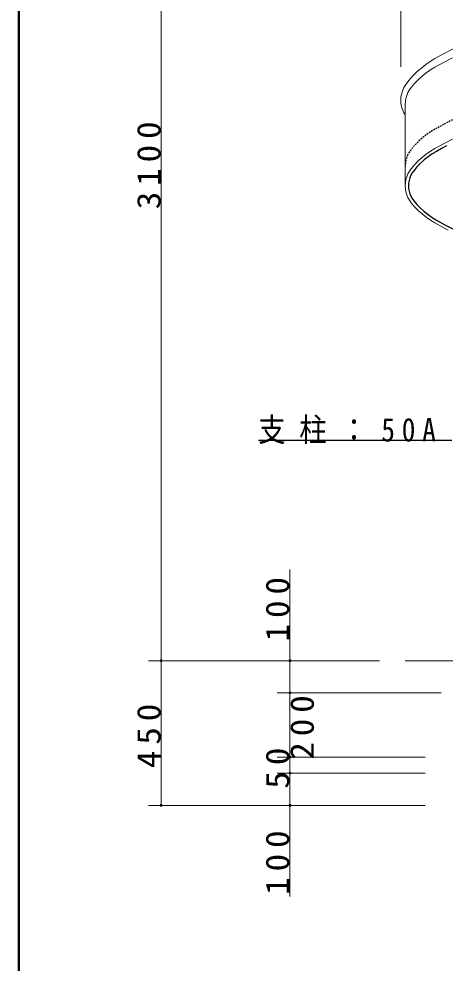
# Model space of a CAD drawing. Units: millimetres at full size. Extents: x 0 to 15000, y -1655 to 10280.
# Drawn here: x 0 to 1325, y 946 to 3884 of the extents above; entities that cross this region are included whole.
import ezdxf

# ---------------------------------------------------------------- set-up
doc = ezdxf.new("R2010")
doc.units = ezdxf.units.MM
doc.linetypes.add('USER4', pattern=[8, 5, -3])
for name, color, linetype, lineweight in [('外形', 2, 'Continuous', 25), ('寸法', 2, 'Continuous', 13), ('文字', 2, 'Continuous', 13), ('補助', 2, 'Continuous', 25), ('隠線', 4, 'USER4', 25)]:
    doc.layers.add(name, color=color, linetype=linetype, lineweight=lineweight)
doc.styles.add('ＭＳ ゴシック', font='')
doc.styles.get('ＭＳ ゴシック').set_extended_font_data('MS Gothic')

# ---------------------------------------------------------------- blocks, each defined once
blk = doc.blocks.new('dimension_origin')
at = {"color": 0, "linetype": 'Continuous', "lineweight": -2}
blk.add_circle((0, 0), 1.25, dxfattribs=at)

msp = doc.modelspace()

# ---------------------------------------------------------------- linework, layer by layer
at = {"layer": '外形', "color": 7, "lineweight": 13}
for p, q in [((1200.795, 3364.667), (1200.795, 3617.467)), ((1512.22, 1887.167), (1200.795, 1887.167))]:
    msp.add_line(p, q, dxfattribs=at)
at = {"layer": '外形', "color": 7, "lineweight": 50}
msp.add_lwpolyline([(0, 0), (0, 10280), (15000, 10280), (15000, 0)], close=True, dxfattribs=at)
at = {"layer": '外形', "color": 7, "lineweight": 13}
for points in [[(1775.795, 3941.436), (1708.756, 3921.787), (1641.735, 3902.078), (1598.419, 3889.152), (1555.196, 3875.917), (1530.203, 3867.852), (1505.401, 3859.217), (1480.803, 3850.016), (1456.423, 3840.254), (1432.272, 3829.936), (1403.871, 3817.088), (1375.723, 3803.694), (1347.838, 3789.76), (1320.227, 3775.291), (1292.901, 3760.292)], [(1292.901, 3760.292), (1278.778, 3751.506), (1265.149, 3741.972), (1252.054, 3731.717), (1239.53, 3720.771), (1227.614, 3709.167), (1216.34, 3696.937), (1205.742, 3684.118), (1200.226, 3676.334), (1195.614, 3667.982), (1191.966, 3659.167), (1189.327, 3649.999), (1187.73, 3640.593), (1187.195, 3631.067), (1187.583, 3622.948), (1188.744, 3614.903), (1190.666, 3607.005), (1193.333, 3599.326), (1196.719, 3591.937), (1200.795, 3584.905)], [(1347.838, 3762.56), (1320.227, 3748.091), (1292.901, 3733.092), (1279.044, 3724.713), (1265.755, 3715.46), (1253.089, 3705.37), (1241.099, 3694.486), (1229.835, 3682.852), (1219.342, 3670.518), (1213.826, 3662.734), (1209.214, 3654.382), (1205.566, 3645.567), (1202.927, 3636.399), (1201.33, 3626.993), (1200.795, 3617.467)], [(1347.838, 3509.76), (1320.227, 3495.291), (1292.901, 3480.292), (1279.044, 3471.913), (1265.755, 3462.66), (1253.089, 3452.57), (1241.099, 3441.686), (1229.835, 3430.052), (1219.342, 3417.718), (1213.826, 3409.934), (1209.214, 3401.582), (1205.566, 3392.767), (1202.927, 3383.599), (1201.33, 3374.193), (1200.795, 3364.667), (1201.33, 3355.141), (1202.927, 3345.735), (1205.566, 3336.567), (1209.214, 3327.752), (1213.826, 3319.4), (1219.342, 3311.616), (1229.835, 3299.282), (1241.099, 3287.648), (1253.089, 3276.764), (1265.755, 3266.674), (1279.044, 3257.421), (1292.901, 3249.042), (1313.605, 3237.615), (1334.473, 3226.493)]]:
    msp.add_lwpolyline(points, dxfattribs=at)
at = {"layer": '寸法'}
for p, q in [((1187.195, 3734.995), (1187.195, 5627.167)), ((1187.195, 3734.995), (1187.195, 5327.167)), ((442.47, 1887.167), (442.47, 4987.167)), ((842.47, 1784.167), (842.47, 2170.596)), ((1120.795, 1887.167), (402.47, 1887.167)), ((1120.795, 1887.167), (402.47, 1887.167)), ((442.47, 1437.167), (442.47, 1887.167)), ((1120.795, 1887.167), (802.47, 1887.167)), ((1264.849, 1787.167), (802.47, 1787.167)), ((1312.47, 1787.167), (802.47, 1787.167)), ((842.47, 1587.167), (842.47, 1787.167)), ((1262.47, 1587.167), (802.47, 1587.167)), ((1262.47, 1587.167), (802.47, 1587.167)), ((842.47, 1534.167), (842.47, 1590.167)), ((1262.47, 1537.167), (802.47, 1537.167)), ((1262.47, 1537.167), (802.47, 1537.167)), ((842.47, 1153.738), (842.47, 1540.167)), ((1262.47, 1437.167), (402.47, 1437.167)), ((1262.47, 1437.167), (802.47, 1437.167))]:
    msp.add_line(p, q, dxfattribs=at)
at = {"layer": '文字', "lineweight": 25}
msp.add_line((744.396, 2573.204), (1345.78, 2573.204), dxfattribs=at)
at = {"layer": '補助'}
msp.add_lwpolyline([(1329.03, 3488.657), (1313.366, 3480.202), (1297.797, 3471.573), (1284.491, 3463.527), (1271.731, 3454.641), (1259.569, 3444.953), (1248.056, 3434.502), (1237.239, 3423.331), (1227.164, 3411.487), (1222.295, 3404.618), (1218.225, 3397.247), (1215.005, 3389.467), (1212.676, 3381.375), (1211.267, 3373.074), (1210.795, 3364.667), (1211.267, 3356.26), (1212.676, 3347.959), (1215.005, 3339.867), (1218.225, 3332.087), (1222.295, 3324.716), (1227.164, 3317.847), (1237.239, 3306.003), (1248.056, 3294.832), (1259.569, 3284.381), (1271.731, 3274.693), (1284.491, 3265.807), (1297.797, 3257.761), (1324.253, 3243.232), (1350.977, 3229.202)], dxfattribs=at)
at = {"layer": '隠線'}
msp.add_lwpolyline([(1347.838, 3569.76), (1320.227, 3555.291), (1292.901, 3540.292), (1279.044, 3531.913), (1265.755, 3522.66), (1253.089, 3512.57), (1241.099, 3501.686), (1229.835, 3490.052), (1219.342, 3477.718), (1213.826, 3469.934), (1209.214, 3461.582), (1205.566, 3452.767), (1202.927, 3443.599), (1201.33, 3434.193), (1200.795, 3424.667)], dxfattribs=at)

# ---------------------------------------------------------------- block references
at = {"layer": '寸法', "xscale": 2.67, "yscale": 2.67}
for p, rotation in [((442.47, 1887.167), 270), ((442.47, 1887.167), 90), ((842.47, 1887.167), 90), ((842.47, 1787.167), 270), ((842.47, 1787.167), 270), ((842.47, 1587.167), 90), ((842.47, 1587.167), 90), ((842.47, 1537.167), 270), ((842.47, 1537.167), 90), ((442.47, 1437.167), 90), ((842.47, 1437.167), 270)]:
    msp.add_blockref('dimension_origin', p, dxfattribs=dict(at, rotation=rotation))

# ---------------------------------------------------------------- texts
at = {"layer": '寸法', "char_height": 73.31, "rotation": 90, "style": 'ＭＳ ゴシック'}
for s, insert, attachment_point in [('\\T1.33;\\W1.1;3100', (441.47, 3437.167), 8), ('\\T1.33;\\W1.1;100', (841.47, 2056.31), 8), ('\\T1.33;\\W1.1;200', (843.47, 1688.549), 2), ('\\T1.33;\\W1.1;450', (441.47, 1662.167), 8), ('\\T1.34;\\W1.1;50', (841.47, 1562.167), 8), ('\\T1.33;\\W1.1;100', (841.47, 1268.024), 8)]:
    msp.add_mtext(s, dxfattribs=dict(at, insert=insert, attachment_point=attachment_point))
at = {"layer": '文字', "insert": (744.101, 2560.847), "char_height": 73.31, "attachment_point": 7, "style": 'ＭＳ ゴシック'}
msp.add_mtext('\\T1.5;\\W0.85;支柱：50A', dxfattribs=at)

doc.saveas('drawing.dxf')
